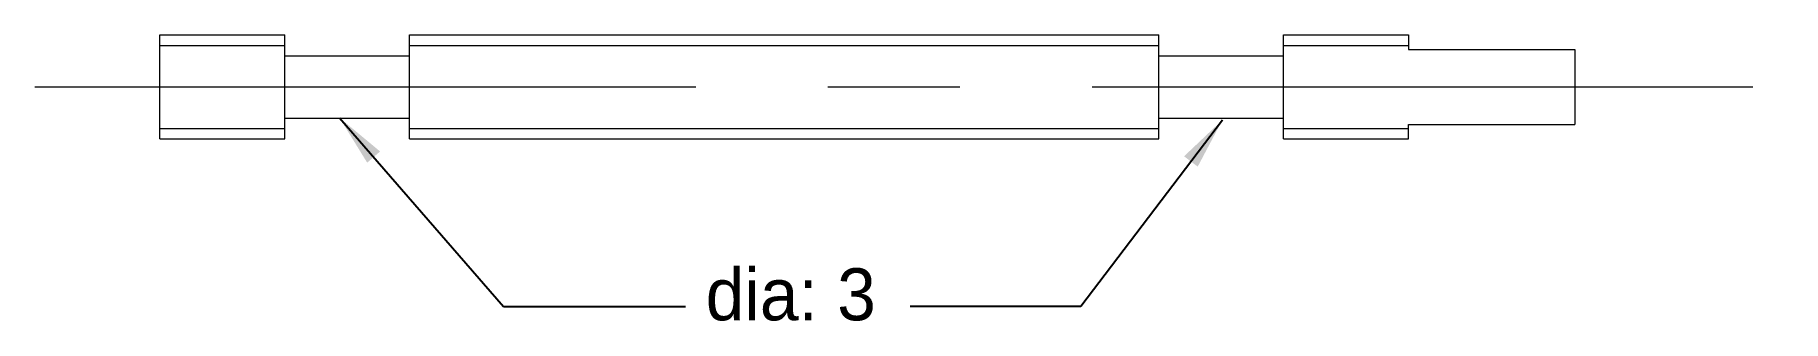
# Model space of a CAD drawing. Header units: millimetres. Extents: x -6 to 78, y 31.3 to 45.
import ezdxf

# ---------------------------------------------------------------- set-up
doc = ezdxf.new("R2010")
doc.units = ezdxf.units.MM
doc.linetypes.add('CENTER', pattern=[50.8, 31.75, -6.35, 6.35, -6.35])
for name, color, linetype, lineweight in [('base', 7, 'CONTINUOUS', 20), ('center', 7, 'CENTER', 5), ('thread', 7, 'CONTINUOUS', 5)]:
    doc.layers.add(name, color=color, linetype=linetype, lineweight=lineweight)
doc.dimstyles.get("Standard").update_dxf_attribs({"dimtxt": 2.5, "dimasz": 2.5, "dimexe": 1.25, "dimexo": 0.625, "dimtad": 1, "dimtxsty": 'Standard', "dimcen": 2.5, "dimadec": 0, "dimazin": 0, "dimtfac": 1, "dimtmove": 0, "dimatfit": 3, "dimfxl": 1, "dimarcsym": 0})

msp = doc.modelspace()

# ---------------------------------------------------------------- linework, layer by layer
at = {"layer": 'base'}
for p, q in [((0, 40), (0, 45)), ((0, 45), (6, 45)), ((6, 40), (6, 45)), ((12, 40), (12, 45)), ((12, 45), (48, 45)), ((48, 40), (48, 45)), ((54, 40), (54, 45)), ((54, 45), (60, 45)), ((60, 45), (60, 44.3)), ((6, 44), (12, 44)), ((48, 44), (54, 44)), ((60, 44.3), (68, 44.3)), ((68, 44.3), (68, 40.7)), ((6, 41), (12, 41)), ((48, 41), (54, 41)), ((60, 40), (60, 40.7)), ((60, 40.7), (68, 40.7)), ((0, 40), (6, 40)), ((12, 40), (48, 40)), ((54, 40), (60, 40))]:
    msp.add_line(p, q, dxfattribs=at)
at = {"layer": 'center'}
msp.add_line((-6, 42.5), (78, 42.5), dxfattribs=at)
at = {"layer": 'thread'}
for p, q in [((0, 44.5), (6, 44.5)), ((12, 44.5), (48, 44.5)), ((54, 44.5), (60, 44.5)), ((0, 40.5), (6, 40.5)), ((12, 40.5), (48, 40.5)), ((54, 40.5), (60, 40.5))]:
    msp.add_line(p, q, dxfattribs=at)

# ---------------------------------------------------------------- texts
at = {"layer": 'thread', "insert": (26.23, 33.786), "char_height": 2.5, "width": 100, "attachment_point": 1}
msp.add_mtext('dia:\\~3', dxfattribs=at)

# ---------------------------------------------------------------- leaders
at = {"layer": 'thread'}
for points in [[(8.635, 41.019), (16.515, 31.951), (25.259, 31.951)], [(51.057, 40.911), (44.257, 31.951), (36.053, 31.951)]]:
    msp.add_leader(points, dimstyle='Standard', dxfattribs=at)

doc.saveas('drawing.dxf')
